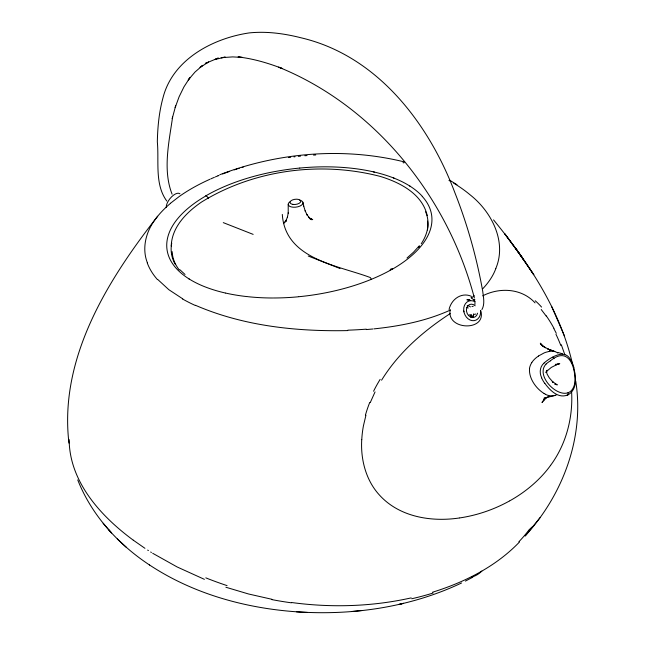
<?xml version="1.0" encoding="UTF-8"?>
<svg xmlns="http://www.w3.org/2000/svg" width="645" height="645" viewBox="0 0 645 645"><rect width="100%" height="100%" fill="white"/><g stroke="black" fill="none" stroke-linecap="round" stroke-linejoin="round"><path stroke-width="0.97" d="M361.74 439.656C360.523 459.377 365.892 480.436 379.615 495.247C399.529 517.072 431.336 522.16 459.361 517.975M450.226 309.705C445.913 330.627 487.281 331.667 480.678 310.495M546.484 371.488L547.089 374.068L549.258 377.809L553.434 382.606L552.281 381.517L557.312 384.888L554.837 384.21L556.063 384.347M171.223 246.043C171.804 227.072 186.502 212.382 201.192 202.28L201.498 202.07C254.041 169.627 320.944 160.936 380.494 176.48L380.824 176.593C400.231 182.559 422.306 193.992 427.216 215.559M529.553 368.537C528.61 377.817 535.656 388.258 543.872 393.369M365.933 415.235L363.425 425.837A107.473 101.781 -46.1 0 0 361.764 439.656M370.23 402.649L375.051 391.91M495.763 268.594C507.163 241.77 491.498 211.616 470.084 194.814A232.305 119.825 -7.9 0 0 453.612 183.115M381.582 380.195C398.505 352.726 423.362 331.022 450.218 313.583M531.811 362.603L531.674 362.821A16.294 13.134 75.7 0 0 529.456 368.505M481.896 309.616C485.08 304.134 483.428 297.297 482.734 291.346C476.736 257.661 467.432 224.549 454.886 192.718C428.457 122.558 376.478 54.898 299.941 37.539L298.901 37.257C282.671 33.33 265.829 31.186 249.155 32.919C212.721 38.329 172.546 59.534 162.959 97.919C159.081 112.117 157.662 126.831 157.34 141.505L157.34 141.989C159.162 161.282 154.486 184.414 166.797 201.03M546.065 397.546L541.994 402.472L545.275 398.11M540.059 517.661L525.078 536.019C562.924 494.747 584.676 437.149 575.727 381.082M531.593 527.191L530.464 528.795M550.725 465.174C566.092 444.3 573.018 417.871 571.623 392.112M550.612 465.335C540.139 479.832 525.441 492.127 509.663 500.875M284.042 223.114L286.517 219.856L285.8 221.05L287.509 216.97L287.356 217.454L288.259 212.81L288.218 213.213L288.21 204.538M157.654 216.252C107.578 280.269 58.84 358.338 68.967 443.091M543.727 400.384L546.162 397.417M419.113 245.987L413.501 252.211L406.995 258.032M519.459 542.026C495.9 566.568 464.626 582.29 432.456 592.247M544.058 363.079C539.752 366.666 539.236 373.036 541.727 377.833M546.105 364.054C532.472 378.196 569.495 409.285 574.784 383.211C576.122 368.166 568.946 345.301 550.411 360.805M170.441 203.296L179.35 196.411A157.864 76.658 -6.9 0 1 205.618 181.253L209.964 179.245M545.154 398.352L543.509 399.723L549.04 396.256M469.084 315.131L468.657 315.437M474.269 295.757L471.439 297.909L471.06 297.643M546.194 372.181L547.202 370.198L546.323 371.601L551.314 367.408L557.949 364.038L555.861 364.78L557.933 364.328L556.079 364.393M283.558 223.041L286.404 221.001M538.486 355.984L544.106 352.944A39.345 31.71 75.7 0 1 545.638 352.347L549.04 351.444M509.373 501.036C493.973 509.55 477.058 515.363 459.643 517.935M570.841 360.49C565.955 348.84 552.66 356.129 545.815 361.555A31.484 25.502 74.3 0 0 544.066 363.095M472.761 577.227L465.408 581.097M474.873 299.417L473.809 299.949L471.487 297.942M461.578 582.967C410.43 607.251 352.622 615.701 296.386 611.791M450.186 310.156C426.184 321.008 400.029 326.177 373.947 328.877M210.85 178.85L214.422 177.302M215.333 176.923L218.066 175.795M482.67 295.861C499.577 287.098 521.789 288.259 535.06 302.892M567.157 395.143C557.957 398.61 549.774 390.152 544.832 383.299M219.784 174.731C278.213 152.349 343.745 146.923 404.649 161.984M547.484 397.135L543.937 398.304L555.393 395.296M236.223 169.272L237.207 168.958M238.198 168.651L239.198 168.337M242.206 167.434L243.213 167.144M471.947 306.585L473.245 306.238M474.317 314.381L475.752 314.018M559.167 364.24L555.716 364.522M559.779 363.57L558.36 363.853M400.037 604.147L403.536 603.325L398.618 604.478M411.179 597.891C371.988 606.679 331.224 607.88 291.467 602.503M549.274 351.412L551.386 351.203A20.068 16.173 75.8 0 1 552.096 351.194L552.805 351.235M288.533 157.573L290.702 157.283M293.967 156.88L295.047 156.751M298.312 156.38L300.489 156.155M372.858 328.99L366.312 329.563M299.764 168.063L301.038 167.942A133.612 63.911 -7.3 0 1 325.58 166.821L326.918 166.829A133.7 63.928 -7.3 0 1 350.404 168.095L351.678 168.232A133.773 63.944 -7.3 0 1 421.991 195.975L422.354 196.386M298.611 296.764L298.45 296.781A133.628 63.96 -7.4 0 1 273.27 297.982M351.775 611.484L362.579 610.468M304.843 155.743L307.028 155.566M313.551 155.098L315.728 154.977M347.768 330.587C296.16 331.651 243.197 325.951 195.451 305.287M466.754 307.592L468.27 307.971M272.569 297.998L272.472 297.998A133.749 64.049 -7.4 0 1 248.527 296.756L248.293 296.748M469.27 299.885L466.891 299.796L468.81 299.957M555.305 364.312L557.054 364.457M307.391 612.428L307.286 612.411C251.921 610.057 195.862 595.674 149.326 564.843M271.916 599.294L248.502 593.972L225.903 587.248M225.468 293.048L224.766 292.886A133.846 64.153 -7.4 0 1 205.691 287.098L204.796 286.759A133.821 64.153 -7.4 0 1 176.94 269.126L176.416 268.562A133.7 64.097 -7.4 0 1 169.345 257.823L169.079 257.194A133.612 64.049 -7.4 0 1 166.733 245.503L166.733 244.882A133.491 63.992 -7.3 0 1 169.248 232.635L169.458 232.095A133.338 63.944 -7.3 0 1 176.819 219.711L177.149 219.324A133.072 63.831 -7.3 0 1 206.118 195.782M373.278 171.828L374.39 172.086M402.996 162.669L403.899 162.895M309.745 218.663L312.72 219.574L309.334 218.268L312.019 219.784L308.745 217.212L309.656 218.203L306.956 214.656L307.189 215.091L305.133 210.794M554.708 351.565L547.919 349.05L554.708 351.565L554.12 351.42A15.069 12.142 75.8 0 0 553.047 351.259M557.57 352.396L562.601 353.799M393.337 177.891L394.216 178.238M223.275 222.63L253.154 234.377M308.245 256.025L339.996 268.497M204.417 579.347L177.157 566.971L152.696 553.281M470.06 300.248L468.81 299.619L470.173 300.385M545.364 394.192L544.074 393.482M448.968 180.431L449.646 180.81M182.769 298.861L168.829 289.686L157.767 279.503M449.605 180.165L456.974 184.696M189.219 279.019L188.477 278.543M151.422 552.483L150.664 552.007M409.785 186.042L410.405 186.437M148.406 550.58L147.665 550.096M144.94 548.315L133.289 540.179M149.6 565.028C118.212 544.356 91.614 515.162 77.747 479.928M133.217 540.131C101.023 516.371 69.418 481.968 69.144 439.6M179.882 269.723L185.026 274.464M117.317 538.954L126.549 547.524M473.833 299.973L475.026 301.28M103.144 523.264L111.496 532.939L108.562 529.537M469.907 314.397L471.237 315.937A2.064 1.33 19.3 0 0 473.39 315.969A6.426 5.087 35.5 0 1 472.172 317.622M541.211 309.511L546.226 316.106M493.546 219.889C528.505 262.644 560.586 310.301 572.696 364.973M542.187 345.615L540.292 343.172L543.195 346.47L540.671 344.116L545.46 347.792L543.751 346.655L549.919 349.977L548.927 349.445L554.95 351.63A11.602 9.344 75.7 0 1 557.852 353.097M172.094 194.185C162.548 170.046 169.071 141.908 172.602 117.076L172.231 118.583L175.682 105.748L175.206 107.489L179.076 96.847L183.994 86.809L189.832 77.795L188.219 79.996L195.024 72.038L202.707 65.355L200.047 67.394L208.633 62.041L205.247 63.452L218.316 58.034L214.688 59.55L225.258 57.115L221.122 57.695L232.676 56.897L242.488 57.437L238.078 56.937C253.332 58.687 268.135 63.073 282.429 68.58L278.656 67.161C375.793 106.586 448.082 197.709 474.373 297.974M553.886 328.628L556.296 333.328M551.572 306.335L564.625 336.311M561.295 344.704L564.875 354.847M147.415 262.878C141.763 248.736 145.754 232.506 154.453 220.525A158.952 77.223 -6.9 0 1 170.53 203.312M303.658 205.9L305.246 211.189M371.262 279.43L370.794 278.213A1.959 1.129 60 0 0 370.27 277.527C337.077 265.103 285.235 259.121 282.3 214.43M573.784 367.964L574.929 373.028M303.021 202.619L303.763 206.255M463.924 311.817L463.795 311.027M575.009 373.536L575.501 378.607A28.831 23.938 70.5 0 1 575.461 380.606L575.114 384.38A17.536 14.19 73.2 0 1 567.302 395.175M471.326 314.486L471.237 315.937A3.999 3.023 24 0 1 470.471 317.074M474.946 302.465L474.946 304.496M552.596 357.266A2.064 1.193 61.5 0 1 554.055 358.693M568.011 392.716A2.064 1.201 66.8 0 1 567.269 395.095M546.081 364.022A42.28 34.387 68.7 0 1 550.427 360.837M166.216 207.303A10.215 4.749 -51.8 0 1 171.626 196.798A10.215 4.749 -51.8 0 1 179.947 193.79M157.453 279.591A175.883 85.704 -6.1 0 1 147.254 262.902M195.193 305.416A204.997 98.588 -4.9 0 1 182.519 298.974M366.287 329.16A197.297 97.814 -4.9 0 1 347.816 330.175M531.754 362.538A30.871 24.881 75.8 0 1 538.527 356.064M556.2 395.095A19.769 15.94 75.8 0 1 545.331 394.321M481.823 571.099A69.176 39.942 60 0 1 471.89 577.049M529.674 529.029A232.563 146.036 5 0 1 518.862 541.776M227.072 585.612A245.511 144.867 8.1 0 1 205.811 577.856M291.419 602.817A240.343 160.371 6.2 0 1 271.827 599.6M433.109 593.021A232.563 148.294 5.2 0 1 411.744 598.754M544.759 383.372A27.848 23.172 72 0 1 541.59 377.906M571.075 360.345A29.573 23.663 71.1 0 1 573.977 367.924M495.82 268.594A137.522 71.135 -4.7 0 1 482.855 288.637M450.323 181.18A232.305 119.825 -7.9 0 1 450.992 181.567M218.026 175.763A158.597 77.142 -6.8 0 1 218.945 175.4M222.67 173.948A158.597 77.142 -6.8 0 1 229.66 171.409M234.208 169.877A158.597 77.142 -6.8 0 1 235.191 169.554M535.229 300.764A129.25 55.712 82.9 0 1 541.558 307.068M546.267 315.865A108.126 43.296 79.7 0 1 553.966 328.353M555.958 334.263A91.13 36.918 79.9 0 1 560.844 345.51M365.433 415.122A125.759 118.616 -47.3 0 1 369.73 402.472M373.552 391.241A138.554 126.767 -51.4 0 1 380.147 379.365M480.533 310.503A10.191 8.264 71.9 0 1 471.979 320.613A10.191 8.264 71.9 0 1 463.828 307.641A10.191 8.264 71.9 0 1 475.051 301.779M449.049 309.447A17.963 15.754 -75.7 0 1 471.527 296.402M477.566 313.18A6.789 5.507 71.9 0 1 470.132 316.776A6.789 5.507 71.9 0 1 467.044 307.101A6.789 5.507 71.9 0 1 475.212 305.803M467.206 305.536A6.958 5.603 60 0 1 470.423 306.923M473.615 313.873A6.958 5.603 60 0 1 473.164 315.816M390.152 269.949A4.604 2.661 60 0 1 392.62 268.965A133.184 63.678 -7.4 0 1 299.014 296.7M425.627 211.778A129.008 61.162 -7.6 0 1 421.258 243.754M419.71 245.987A129.008 61.162 -7.6 0 1 418.597 247.47M206.061 195.766A4.604 2.661 60 0 1 208.375 198.338M206.005 195.741A133.128 63.903 -7.2 0 1 273.932 171.723L275.012 171.554A133.499 63.919 -7.3 0 1 299.764 168.055M422.249 196.419A133.281 63.742 -7.3 0 1 392.7 268.989M247.624 296.668A133.821 64.121 -7.4 0 1 225.71 293.088M171.747 243.1A129.218 61.485 -7.6 0 0 171.135 248.986L171.143 249.575A129.476 61.589 -7.6 0 0 173.513 260.822L173.755 261.427A129.718 61.702 -7.6 0 0 175.109 264.095M171.441 254.614A129.234 61.743 -7.4 0 1 171.731 253.066M427.571 221.106A128.661 61.638 -7.3 0 1 427.458 229.967M179.294 270.021A128.661 61.638 -7.3 0 1 172.159 251.631M299.667 200.16A7.466 3.58 -7.3 0 1 301.634 205.094A7.466 3.58 -7.3 0 1 290.992 206.852A7.466 3.58 -7.3 0 1 290.04 201.748M546.355 372.052L545.912 372.399L546.363 372.052M523.498 259.379L504.938 233.99L523.498 259.379M533.746 274.665L515.71 248.389L533.746 274.665M292.911 204.401A5.402 2.588 -7.3 0 0 300.764 201.208A5.402 2.588 -7.3 0 0 292.516 199.926A5.402 2.588 -7.3 0 0 292.911 204.401"/></g></svg>
